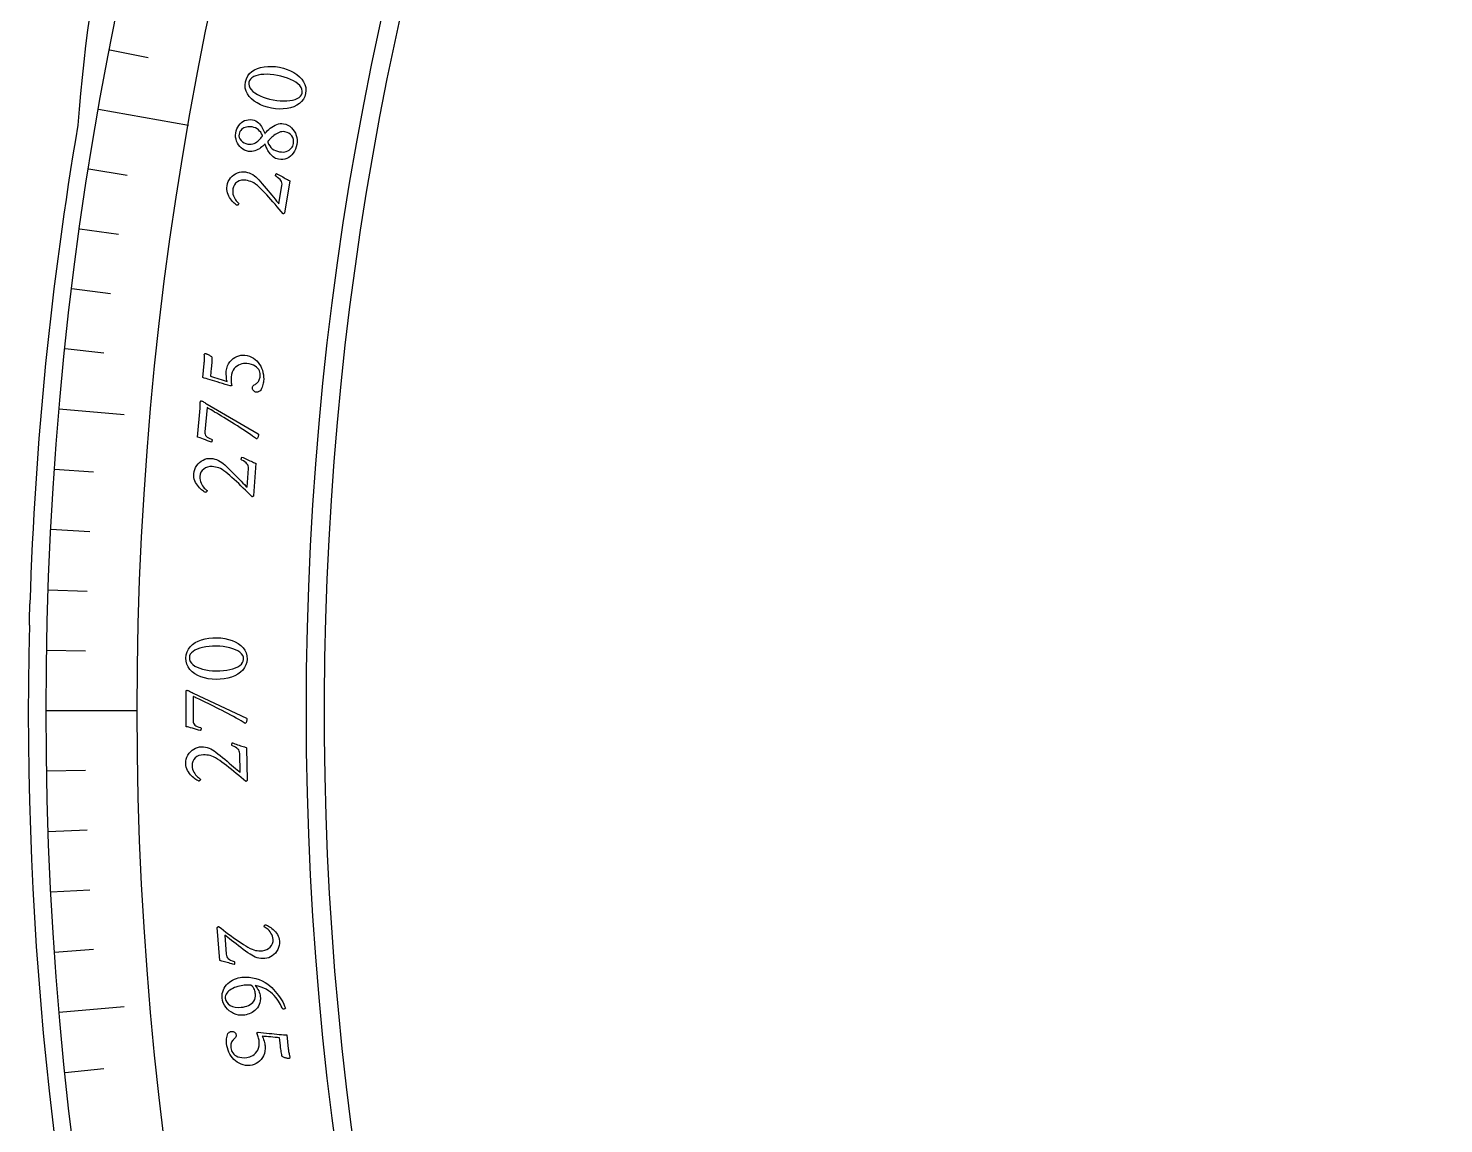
# Model space of a CAD drawing. Header units: millimetres. Extents: x -78 to 78, y -78 to 97.
# Drawn here: x -78 to -46.28, y -9.26 to 15.29 of the extents above; entities that cross this region are included whole.
import ezdxf

# ---------------------------------------------------------------- set-up
doc = ezdxf.new("R2010")
doc.units = ezdxf.units.MM
for name, color, linetype in [('CUT_INNER', 6, 'Continuous'), ('CUT_OUTER', 1, 'Continuous'), ('ENGRAVE', 7, 'Continuous'), ('ENGRAVE_FINE', 8, 'Continuous'), ('TEXT', 5, 'Continuous')]:
    doc.layers.add(name, color=color, linetype=linetype)

msp = doc.modelspace()

# ---------------------------------------------------------------- linework, layer by layer
at = {"layer": 'CUT_INNER'}
msp.add_arc((0.0001, -0.0002), 71.3699, 92.272579, 352.617363, dxfattribs=at)
at = {"layer": 'CUT_OUTER'}
msp.add_lwpolyline([(-77.9765, 1.9142), (-77.9706, 2.1291), (-77.9724, 2.1606), (-77.9724, 2.1699), (-77.9673, 2.2485), (-77.9633, 2.3926)], dxfattribs=at)
for centre, radius, start, end in [((-41.6613, 10.5872), 35.3176, 157.41728, 175.8816), ((-0.0739, 0.0048), 77.926, 170.308112, 178.244025), ((-0.0002, -0.0002), 77.9998, 178.593623, 0.21968)]:
    msp.add_arc(centre, radius, start, end, dxfattribs=at)
at = {"layer": 'ENGRAVE'}
for points in [[(-76.4232, 13.4755), (-74.4122, 13.1209)], [(-77.3069, 6.7635), (-75.8539, 6.6364)], [(-77.6022, 0), (-75.5602, 0)], [(-77.3069, -6.7635), (-75.8539, -6.6364)]]:
    msp.add_lwpolyline(points, dxfattribs=at)
for radius in [77.6022, 75.5602, 71.7678]:
    msp.add_circle((0, 0), radius, dxfattribs=at)
at = {"layer": 'ENGRAVE_FINE'}
for points in [[(-76.1764, 14.8072), (-75.3173, 14.6402)], [(-76.6468, 12.1397), (-75.7824, 12.0028)], [(-76.847, 10.8001), (-75.9803, 10.6783)], [(-77.0238, 9.4573), (-76.1551, 9.3507)], [(-77.1771, 8.1116), (-76.3067, 8.0202)], [(-77.4132, 5.4133), (-76.5401, 5.3522)], [(-77.4958, 4.0614), (-76.6219, 4.0156)], [(-77.5549, 2.7083), (-76.6803, 2.6777)], [(-77.5904, 1.3543), (-76.7154, 1.3391)], [(-77.5904, -1.3543), (-76.7154, -1.3391)], [(-77.5549, -2.7083), (-76.6803, -2.6777)], [(-77.4958, -4.0614), (-76.6219, -4.0156)], [(-77.4132, -5.4133), (-76.5401, -5.3522)], [(-77.1771, -8.1116), (-76.3067, -8.0202)]]:
    msp.add_lwpolyline(points, dxfattribs=at)
at = {"layer": 'TEXT'}
for points in [[(-73.1332, 14.0891), (-73.1135, 14.16), (-73.0834, 14.2227), (-73.0429, 14.2773), (-72.992, 14.3238), (-72.9327, 14.3623), (-72.8669, 14.393), (-72.7948, 14.416), (-72.7162, 14.4311), (-72.6333, 14.4387), (-72.5482, 14.4389), (-72.4607, 14.4317), (-72.3709, 14.4173), (-72.2824, 14.3961), (-72.1989, 14.3691), (-72.1204, 14.3361), (-72.0467, 14.2971), (-71.9798, 14.253), (-71.9216, 14.2044), (-71.8721, 14.1513), (-71.8311, 14.0938), (-71.8008, 14.0325), (-71.7832, 13.968), (-71.7782, 13.9004), (-71.7858, 13.8296), (-71.8047, 13.7628), (-71.8342, 13.703), (-71.8745, 13.6502), (-71.9254, 13.6043), (-71.9849, 13.5656), (-72.0508, 13.5342), (-72.123, 13.5102), (-72.2015, 13.4935), (-72.2845, 13.4842), (-72.3698, 13.4824), (-72.4574, 13.4881), (-72.5474, 13.5013), (-72.6361, 13.5213), (-72.7199, 13.5474), (-72.7989, 13.5796), (-72.8729, 13.6178), (-72.9401, 13.6616), (-72.9985, 13.7103), (-73.048, 13.7637), (-73.0887, 13.8221), (-73.1186, 13.8844), (-73.1361, 13.9496), (-73.1409, 14.0179), (-73.1332, 14.0891)], [(-73.054, 14.0851), (-73.0572, 14.0413), (-73.0498, 13.9986), (-73.0317, 13.9572), (-73.0029, 13.917), (-72.9651, 13.8785), (-72.9197, 13.8425), (-72.8667, 13.8089), (-72.8062, 13.7776), (-72.7397, 13.7494), (-72.6686, 13.7248), (-72.5929, 13.7038), (-72.5127, 13.6864), (-72.4325, 13.6735), (-72.3548, 13.6655), (-72.2797, 13.6624), (-72.2072, 13.6642), (-72.139, 13.6707), (-72.0771, 13.6814), (-72.0214, 13.6965), (-71.972, 13.716), (-71.9305, 13.7397), (-71.8988, 13.7676), (-71.8768, 13.7996), (-71.8646, 13.8359), (-71.8611, 13.8818), (-71.8689, 13.9258), (-71.8878, 13.9678), (-71.9179, 14.0078), (-71.9575, 14.0456), (-72.0048, 14.081), (-72.0598, 14.1139), (-72.1224, 14.1443), (-72.1908, 14.1718), (-72.2629, 14.196), (-72.3387, 14.217), (-72.4182, 14.2346), (-72.4989, 14.2483), (-72.5763, 14.2571), (-72.6504, 14.2608), (-72.7212, 14.2595), (-72.7873, 14.2534), (-72.8473, 14.2427), (-72.9013, 14.2274), (-72.9492, 14.2075), (-72.9894, 14.1833), (-73.0203, 14.1548), (-73.0418, 14.122), (-73.054, 14.0851)], [(-73.3489, 12.9446), (-73.3383, 12.9911), (-73.3235, 13.0347), (-73.3045, 13.0754), (-73.2812, 13.1132), (-73.2542, 13.1473), (-73.2239, 13.1767), (-73.1902, 13.2014), (-73.1532, 13.2214), (-73.1132, 13.2357), (-73.0705, 13.2434), (-73.0251, 13.2444), (-72.9771, 13.2388), (-72.9381, 13.2292), (-72.9027, 13.2152), (-72.8708, 13.1969), (-72.8425, 13.1742), (-72.8172, 13.1485), (-72.7944, 13.1212), (-72.7741, 13.0922), (-72.7564, 13.0617), (-72.7406, 13.0308), (-72.7263, 13.0008), (-72.7134, 12.9719), (-72.7021, 12.9439), (-72.7006, 12.9378), (-72.698, 12.9354), (-72.6942, 12.9367), (-72.6892, 12.9416), (-72.6649, 12.9706), (-72.6379, 12.999), (-72.6083, 13.0267), (-72.576, 13.0537), (-72.5418, 13.079), (-72.5065, 13.1012), (-72.4701, 13.1204), (-72.4325, 13.1367), (-72.3944, 13.1487), (-72.3565, 13.1553), (-72.3187, 13.1566), (-72.2811, 13.1524), (-72.2305, 13.1396), (-72.1838, 13.1203), (-72.1411, 13.0946), (-72.1023, 13.0624), (-72.0681, 13.0252), (-72.0391, 12.9845), (-72.0153, 12.9401), (-71.9966, 12.8922), (-71.9838, 12.8422), (-71.9772, 12.7915), (-71.977, 12.7401), (-71.983, 12.6881), (-71.9954, 12.6335), (-72.0126, 12.5829), (-72.0345, 12.5363), (-72.0613, 12.4937), (-72.0922, 12.4559), (-72.1265, 12.4237), (-72.1643, 12.3972), (-72.2055, 12.3764), (-72.2494, 12.3617), (-72.2952, 12.3537), (-72.3428, 12.3523), (-72.3924, 12.3576), (-72.4257, 12.3652), (-72.4567, 12.3763), (-72.4855, 12.3909), (-72.512, 12.409), (-72.5364, 12.4297), (-72.5589, 12.4519), (-72.5794, 12.4758), (-72.598, 12.5013), (-72.6147, 12.5276), (-72.6299, 12.5537), (-72.6434, 12.5797), (-72.6552, 12.6056), (-72.6657, 12.6302), (-72.6753, 12.6526), (-72.6838, 12.6728), (-72.6913, 12.6907), (-72.6938, 12.6945), (-72.6965, 12.6961), (-72.6992, 12.6954), (-72.7021, 12.6926), (-72.7202, 12.673), (-72.7414, 12.653), (-72.7655, 12.6325), (-72.7925, 12.6116), (-72.822, 12.5915), (-72.8531, 12.5736), (-72.8859, 12.558), (-72.9203, 12.5446), (-72.9561, 12.5347), (-72.9927, 12.5294), (-73.0301, 12.529), (-73.0684, 12.5332), (-73.1122, 12.5439), (-73.1534, 12.5604), (-73.1919, 12.5827), (-73.2277, 12.6109), (-73.26, 12.6437), (-73.288, 12.6798), (-73.3117, 12.7192), (-73.331, 12.762), (-73.345, 12.8068), (-73.3527, 12.8522), (-73.3539, 12.8981), (-73.3489, 12.9446)], [(-73.2777, 12.9208), (-73.2799, 12.8835), (-73.2729, 12.8474), (-73.2569, 12.8128), (-73.2317, 12.7794), (-73.1997, 12.7499), (-73.1634, 12.7264), (-73.1227, 12.7091), (-73.0776, 12.6978), (-73.039, 12.6936), (-73.0026, 12.6946), (-72.9685, 12.7008), (-72.9367, 12.7124), (-72.9071, 12.7276), (-72.8798, 12.7451), (-72.8547, 12.7647), (-72.8318, 12.7865), (-72.8109, 12.8087), (-72.7916, 12.8295), (-72.7739, 12.849), (-72.7578, 12.867), (-72.7564, 12.8693), (-72.7552, 12.8721), (-72.7542, 12.8756), (-72.7534, 12.8796), (-72.7532, 12.8805), (-72.7531, 12.8812), (-72.753, 12.8816), (-72.753, 12.8817), (-72.7526, 12.8849), (-72.7525, 12.8878), (-72.7527, 12.8905), (-72.7532, 12.8929), (-72.7706, 12.9277), (-72.7912, 12.9598), (-72.815, 12.9891), (-72.8422, 13.0157), (-72.8727, 13.0387), (-72.9067, 13.0574), (-72.9443, 13.0717), (-72.9855, 13.0816), (-73.0166, 13.0855), (-73.0478, 13.0863), (-73.079, 13.0838), (-73.1102, 13.0782), (-73.1405, 13.0694), (-73.1687, 13.0575), (-73.1951, 13.0427), (-73.2194, 13.0248), (-73.2406, 13.0038), (-73.2574, 12.9795), (-73.2698, 12.9518), (-73.2777, 12.9208)], [(-72.0575, 12.7057), (-72.0529, 12.7551), (-72.0573, 12.8007), (-72.0706, 12.8426), (-72.0929, 12.8807), (-72.1229, 12.9136), (-72.1593, 12.9398), (-72.2022, 12.9593), (-72.2516, 12.9721), (-72.2837, 12.9756), (-72.3158, 12.9742), (-72.3477, 12.9682), (-72.3794, 12.9574), (-72.4105, 12.9433), (-72.4402, 12.9273), (-72.4686, 12.9093), (-72.4957, 12.8894), (-72.521, 12.8688), (-72.5442, 12.8487), (-72.5652, 12.8289), (-72.5841, 12.8096), (-72.6001, 12.7923), (-72.6128, 12.7786), (-72.6221, 12.7684), (-72.6279, 12.7618), (-72.6305, 12.7581), (-72.6325, 12.7549), (-72.6338, 12.752), (-72.6345, 12.7497), (-72.6349, 12.7467), (-72.6349, 12.7442), (-72.6346, 12.7422), (-72.6339, 12.7407), (-72.6131, 12.6956), (-72.5894, 12.656), (-72.5628, 12.6219), (-72.5334, 12.5933), (-72.5, 12.5695), (-72.4617, 12.5501), (-72.4185, 12.535), (-72.3704, 12.5241), (-72.3286, 12.519), (-72.2892, 12.5188), (-72.252, 12.5235), (-72.2173, 12.5329), (-72.1853, 12.5462), (-72.1565, 12.5623), (-72.131, 12.5814), (-72.1087, 12.6033), (-72.0899, 12.6273), (-72.0752, 12.6523), (-72.0644, 12.6784), (-72.0575, 12.7057)], [(-72.437, 12.0403), (-72.4121, 12.025), (-72.3855, 12.0091), (-72.3572, 11.9927), (-72.3272, 11.9757), (-72.2969, 11.9588), (-72.2677, 11.9427), (-72.2397, 11.9274), (-72.2127, 11.9127), (-72.1885, 11.8997), (-72.1685, 11.8889), (-72.1529, 11.8806), (-72.1416, 11.8746), (-72.2571, 11.1505), (-72.2601, 11.1476), (-72.2638, 11.1447), (-72.2682, 11.1417), (-72.2732, 11.1387), (-72.2784, 11.1361), (-72.283, 11.1345), (-72.2871, 11.1336), (-72.2906, 11.1337), (-72.3339, 11.1857), (-72.3781, 11.2384), (-72.4233, 11.292), (-72.4695, 11.3462), (-72.5161, 11.4004), (-72.5625, 11.4535), (-72.6088, 11.5055), (-72.655, 11.5565), (-72.7002, 11.6053), (-72.7437, 11.6508), (-72.7855, 11.6931), (-72.8257, 11.7321), (-72.8668, 11.769), (-72.9059, 11.7997), (-72.943, 11.8241), (-72.978, 11.8422), (-73.0126, 11.8561), (-73.0485, 11.8678), (-73.0854, 11.8774), (-73.1236, 11.8848), (-73.176, 11.889), (-73.2253, 11.8843), (-73.2718, 11.8706), (-73.3152, 11.8478), (-73.353, 11.8175), (-73.3823, 11.7813), (-73.4031, 11.7391), (-73.4155, 11.6908), (-73.4198, 11.6494), (-73.419, 11.6099), (-73.4132, 11.5724), (-73.4023, 11.5369), (-73.3883, 11.5039), (-73.373, 11.4738), (-73.3565, 11.4465), (-73.3386, 11.4221), (-73.3212, 11.401), (-73.306, 11.3836), (-73.2929, 11.3699), (-73.282, 11.3599), (-73.2839, 11.3534), (-73.2876, 11.3471), (-73.2931, 11.3409), (-73.3003, 11.3349), (-73.3078, 11.3297), (-73.314, 11.3261), (-73.3191, 11.3242), (-73.3229, 11.3239), (-73.3336, 11.3303), (-73.3472, 11.3402), (-73.3637, 11.3534), (-73.3831, 11.37), (-73.4041, 11.3897), (-73.4251, 11.4124), (-73.4462, 11.4381), (-73.4674, 11.4668), (-73.4876, 11.4977), (-73.5055, 11.5305), (-73.5212, 11.565), (-73.5346, 11.6013), (-73.5446, 11.6392), (-73.5498, 11.6784), (-73.5502, 11.7189), (-73.5457, 11.7608), (-73.5345, 11.8104), (-73.5174, 11.8567), (-73.4942, 11.8996), (-73.4651, 11.9391), (-73.4315, 11.9745), (-73.395, 12.0049), (-73.3555, 12.0303), (-73.3131, 12.0507), (-73.2691, 12.0654), (-73.2247, 12.0738), (-73.18, 12.0759), (-73.135, 12.0716), (-73.0908, 12.0622), (-73.0486, 12.049), (-73.0085, 12.0319), (-72.9703, 12.011), (-72.9341, 11.9869), (-72.8997, 11.96), (-72.8671, 11.9303), (-72.8363, 11.898), (-72.7965, 11.8527), (-72.7556, 11.8053), (-72.7134, 11.7556), (-72.67, 11.7037), (-72.6268, 11.6515), (-72.5849, 11.6008), (-72.5444, 11.5516), (-72.5054, 11.504), (-72.4689, 11.4595), (-72.4361, 11.4198), (-72.4072, 11.3848), (-72.3821, 11.3546), (-72.3155, 11.771), (-72.3132, 11.8011), (-72.3162, 11.8293), (-72.3247, 11.8554), (-72.3387, 11.8795), (-72.358, 11.9027), (-72.3827, 11.9261), (-72.4127, 11.9498), (-72.4481, 11.9736), (-72.4532, 11.9777), (-72.4564, 11.9833), (-72.4577, 11.9906), (-72.4571, 11.9994), (-72.4562, 12.0031), (-72.4546, 12.0078), (-72.4522, 12.0135), (-72.4492, 12.0202), (-72.4459, 12.0268), (-72.4428, 12.0324), (-72.4398, 12.0369), (-72.437, 12.0403)], [(-73.5621, 7.6077), (-73.5522, 7.6682), (-73.5358, 7.7233), (-73.5127, 7.7727), (-73.4831, 7.8167), (-73.4487, 7.8551), (-73.411, 7.888), (-73.3703, 7.9155), (-73.3264, 7.9376), (-73.281, 7.9538), (-73.2355, 7.964), (-73.19, 7.9681), (-73.1445, 7.9662), (-73.0919, 7.9575), (-73.0425, 7.9433), (-72.9963, 7.9235), (-72.9533, 7.8983), (-72.9137, 7.8685), (-72.8778, 7.8354), (-72.8455, 7.7989), (-72.8169, 7.7589), (-72.792, 7.7163), (-72.771, 7.6719), (-72.7538, 7.6255), (-72.7406, 7.5773), (-72.7313, 7.528), (-72.7261, 7.4787), (-72.725, 7.4293), (-72.728, 7.3797), (-72.731, 7.358), (-72.7357, 7.3339), (-72.7421, 7.3073), (-72.7503, 7.2784), (-72.7601, 7.249), (-72.7716, 7.2214), (-72.7846, 7.1953), (-72.7993, 7.1709), (-72.8041, 7.1665), (-72.8112, 7.1612), (-72.8206, 7.155), (-72.8322, 7.148), (-72.8451, 7.1416), (-72.8579, 7.1374), (-72.8709, 7.1354), (-72.8839, 7.1356), (-72.9054, 7.1394), (-72.9245, 7.1464), (-72.941, 7.1566), (-72.955, 7.1699), (-72.966, 7.1851), (-72.9734, 7.2009), (-72.9771, 7.2173), (-72.9772, 7.2344), (-72.973, 7.2547), (-72.9649, 7.2722), (-72.9528, 7.2871), (-72.9367, 7.2992), (-72.9191, 7.3101), (-72.9025, 7.3212), (-72.8867, 7.3325), (-72.8719, 7.3441), (-72.8563, 7.3585), (-72.8428, 7.3747), (-72.8315, 7.3926), (-72.8223, 7.4122), (-72.8149, 7.4326), (-72.8091, 7.4531), (-72.8047, 7.4736), (-72.8018, 7.4941), (-72.8009, 7.5225), (-72.8039, 7.5514), (-72.8107, 7.5808), (-72.8215, 7.6108), (-72.837, 7.6402), (-72.8578, 7.6679), (-72.884, 7.6938), (-72.9155, 7.718), (-72.9531, 7.7392), (-72.9973, 7.7562), (-73.0481, 7.769), (-73.1056, 7.7776), (-73.1397, 7.7791), (-73.1751, 7.7765), (-73.2115, 7.7697), (-73.2491, 7.7588), (-73.2861, 7.7431), (-73.3209, 7.7221), (-73.3536, 7.6958), (-73.384, 7.6641), (-73.4105, 7.6263), (-73.4313, 7.5815), (-73.4463, 7.5298), (-73.4555, 7.4711), (-73.4568, 7.4521), (-73.4572, 7.43), (-73.4566, 7.4048), (-73.4552, 7.3764), (-73.4528, 7.3485), (-73.4497, 7.3247), (-73.4457, 7.3049), (-73.4409, 7.2891), (-73.4418, 7.286), (-73.4439, 7.2831), (-73.4473, 7.2805), (-73.4518, 7.2781), (-73.457, 7.2762), (-73.4623, 7.275), (-73.4676, 7.2745), (-73.473, 7.2747), (-73.5315, 7.2926), (-73.59, 7.3106), (-73.6485, 7.3285), (-73.707, 7.3465), (-73.7645, 7.3642), (-73.82, 7.3812), (-73.8735, 7.3977), (-73.925, 7.4136), (-73.9732, 7.4284), (-74.0168, 7.4414), (-74.0557, 7.4527), (-74.09, 7.4624), (-74.0575, 7.7789), (-74.0554, 7.801), (-74.0539, 7.8235), (-74.0528, 7.8463), (-74.0523, 7.8694), (-74.0522, 7.8918), (-74.0524, 7.9122), (-74.0529, 7.9308), (-74.0538, 7.9474), (-74.0548, 7.9611), (-74.0554, 7.9709), (-74.0558, 7.9768), (-74.0559, 7.9787), (-74.0523, 7.9837), (-74.0489, 7.9882), (-74.0458, 7.9924), (-74.0431, 7.9962), (-74.0403, 7.9993), (-74.037, 8.0014), (-74.0334, 8.0025), (-74.0292, 8.0025), (-74.0248, 8.0015), (-74.0178, 7.9993), (-74.0084, 7.9959), (-73.9965, 7.9912), (-73.983, 7.9854), (-73.969, 7.9788), (-73.9544, 7.9713), (-73.9392, 7.9628), (-73.9243, 7.9537), (-73.9105, 7.9439), (-73.8979, 7.9336), (-73.8864, 7.9228), (-73.8867, 7.8995), (-73.8873, 7.8741), (-73.888, 7.8464), (-73.889, 7.8166), (-73.8905, 7.7843), (-73.8928, 7.7494), (-73.8959, 7.7118), (-73.8998, 7.6714), (-73.9182, 7.4916), (-73.8713, 7.4769), (-73.8239, 7.4624), (-73.7761, 7.448), (-73.7279, 7.4336), (-73.68, 7.4194), (-73.6334, 7.4051), (-73.5881, 7.3908), (-73.544, 7.3765), (-73.5499, 7.4009), (-73.5549, 7.4286), (-73.5588, 7.4597), (-73.5617, 7.4941), (-73.5635, 7.5282), (-73.5641, 7.5585), (-73.5637, 7.585), (-73.5621, 7.6077)], [(-74.1512, 6.7801), (-74.1494, 6.8015), (-74.148, 6.8237), (-74.1469, 6.8467), (-74.1461, 6.8707), (-74.1456, 6.8925), (-74.145, 6.9094), (-74.1445, 6.9213), (-74.1441, 6.9282), (-74.1423, 6.9338), (-74.1383, 6.9376), (-74.1319, 6.9395), (-74.1233, 6.9395), (-74.1115, 6.9372), (-74.098, 6.9322), (-74.0826, 6.9245), (-74.0654, 6.9142), (-74.047, 6.9023), (-74.0279, 6.8902), (-74.0082, 6.8777), (-73.9878, 6.8648), (-72.8447, 6.1989), (-72.8422, 6.1949), (-72.8406, 6.1898), (-72.8398, 6.1838), (-72.84, 6.1767), (-72.8418, 6.1642), (-72.8453, 6.1505), (-72.8503, 6.1355), (-72.8569, 6.1194), (-72.8644, 6.1047), (-72.8719, 6.0945), (-72.8794, 6.0886), (-72.887, 6.087), (-72.9281, 6.1184), (-72.9735, 6.1515), (-73.0231, 6.1864), (-73.0769, 6.223), (-73.1336, 6.2608), (-73.1919, 6.2993), (-73.2518, 6.3383), (-73.3132, 6.3779), (-73.3752, 6.4174), (-73.4367, 6.4562), (-73.4976, 6.4941), (-73.5581, 6.5312), (-73.617, 6.567), (-73.6732, 6.6009), (-73.7267, 6.633), (-73.7774, 6.6632), (-73.8243, 6.691), (-73.8662, 6.716), (-73.9033, 6.738), (-73.9353, 6.7571), (-73.9612, 6.7725), (-73.9797, 6.7836), (-73.9908, 6.7902), (-73.9945, 6.7924), (-74.0425, 6.2477), (-74.0426, 6.2176), (-74.0374, 6.1909), (-74.0271, 6.1676), (-74.0115, 6.1478), (-73.9904, 6.13), (-73.9635, 6.1129), (-73.9308, 6.0963), (-73.8923, 6.0805), (-73.8868, 6.0775), (-73.8831, 6.072), (-73.8813, 6.0638), (-73.8814, 6.0531), (-73.882, 6.0494), (-73.8832, 6.0447), (-73.885, 6.0391), (-73.8874, 6.0326), (-73.8902, 6.0262), (-73.8928, 6.0206), (-73.8954, 6.0161), (-73.8978, 6.0125), (-73.9404, 6.0301), (-73.9834, 6.0474), (-74.0268, 6.0642), (-74.0706, 6.0808), (-74.1123, 6.096), (-74.149, 6.1091), (-74.1809, 6.1199), (-74.2079, 6.1286)], [(-73.2108, 5.6812), (-73.1846, 5.6681), (-73.1568, 5.6546), (-73.1271, 5.6407), (-73.0957, 5.6264), (-73.0641, 5.6123), (-73.0336, 5.5987), (-73.0043, 5.5859), (-72.9762, 5.5736), (-72.9509, 5.5627), (-72.9301, 5.5538), (-72.9138, 5.5468), (-72.902, 5.5419), (-72.9539, 4.8104), (-72.9567, 4.8073), (-72.9601, 4.8041), (-72.9642, 4.8007), (-72.969, 4.7973), (-72.9739, 4.7943), (-72.9784, 4.7922), (-72.9823, 4.791), (-72.9858, 4.7908), (-73.0335, 4.8388), (-73.0822, 4.8875), (-73.1319, 4.9369), (-73.1826, 4.9869), (-73.2337, 5.0368), (-73.2846, 5.0856), (-73.3353, 5.1334), (-73.3857, 5.1802), (-73.435, 5.2249), (-73.4823, 5.2665), (-73.5277, 5.3049), (-73.5711, 5.3403), (-73.6153, 5.3735), (-73.6569, 5.4006), (-73.6959, 5.4217), (-73.7324, 5.4367), (-73.7681, 5.4475), (-73.8048, 5.4561), (-73.8425, 5.4624), (-73.8812, 5.4664), (-73.9337, 5.4661), (-73.9825, 5.4571), (-74.0275, 5.4393), (-74.0688, 5.4129), (-74.1038, 5.3794), (-74.1299, 5.3408), (-74.1469, 5.2969), (-74.1551, 5.2478), (-74.1557, 5.2061), (-74.1515, 5.1668), (-74.1424, 5.13), (-74.1285, 5.0956), (-74.1117, 5.0639), (-74.0938, 5.0352), (-74.0749, 5.0095), (-74.055, 4.9868), (-74.0358, 4.9673), (-74.0191, 4.9513), (-74.005, 4.9387), (-73.9933, 4.9297), (-73.9946, 4.9231), (-73.9977, 4.9165), (-74.0026, 4.9098), (-74.0092, 4.9032), (-74.0162, 4.8974), (-74.0222, 4.8933), (-74.0271, 4.8909), (-74.0309, 4.8903), (-74.042, 4.8958), (-74.0564, 4.9044), (-74.074, 4.9161), (-74.0948, 4.9309), (-74.1174, 4.9488), (-74.1404, 4.9696), (-74.1636, 4.9933), (-74.1873, 5.02), (-74.21, 5.0491), (-74.2307, 5.0802), (-74.2494, 5.1132), (-74.2659, 5.1482), (-74.2792, 5.185), (-74.2877, 5.2237), (-74.2916, 5.264), (-74.2909, 5.3061), (-74.2841, 5.3565), (-74.271, 5.4041), (-74.2517, 5.4489), (-74.2261, 5.4908), (-74.1957, 5.529), (-74.162, 5.5624), (-74.1249, 5.5911), (-74.0844, 5.6152), (-74.0419, 5.6337), (-73.9984, 5.6459), (-73.954, 5.6518), (-73.9088, 5.6515), (-73.864, 5.646), (-73.8208, 5.6365), (-73.7793, 5.623), (-73.7395, 5.6055), (-73.7013, 5.5846), (-73.6647, 5.5608), (-73.6296, 5.5341), (-73.5961, 5.5046), (-73.5526, 5.463), (-73.5076, 5.4193), (-73.4613, 5.3735), (-73.4136, 5.3256), (-73.3659, 5.2773), (-73.3198, 5.2305), (-73.2752, 5.185), (-73.2321, 5.141), (-73.1918, 5.0998), (-73.1558, 5.0631), (-73.1239, 5.0308), (-73.0962, 5.0028), (-73.0662, 5.4235), (-73.0665, 5.4537), (-73.072, 5.4815), (-73.0828, 5.5067), (-73.0988, 5.5296), (-73.12, 5.551), (-73.1467, 5.5722), (-73.1786, 5.5931), (-73.216, 5.6138), (-73.2214, 5.6174), (-73.2251, 5.6227), (-73.227, 5.6298), (-73.2272, 5.6387), (-73.2266, 5.6425), (-73.2254, 5.6473), (-73.2236, 5.6532), (-73.2211, 5.6601), (-73.2184, 5.667), (-73.2158, 5.6728), (-73.2132, 5.6775), (-73.2108, 5.6812)], [(-74.4687, 1.1757), (-74.4616, 1.2488), (-74.4429, 1.3158), (-74.4125, 1.3767), (-74.3704, 1.4313), (-74.3187, 1.4795), (-74.2592, 1.5212), (-74.1922, 1.5563), (-74.1174, 1.5848), (-74.0371, 1.6067), (-73.9533, 1.6216), (-73.8659, 1.6298), (-73.775, 1.6311), (-73.6842, 1.6257), (-73.5972, 1.6136), (-73.5141, 1.5947), (-73.4348, 1.5691), (-73.3613, 1.5373), (-73.2955, 1.4995), (-73.2375, 1.4559), (-73.1872, 1.4063), (-73.1467, 1.3512), (-73.1182, 1.2908), (-73.1015, 1.2251), (-73.0967, 1.154), (-73.1037, 1.0849), (-73.1224, 1.0209), (-73.1529, 0.9619), (-73.1951, 0.9079), (-73.2469, 0.8594), (-73.3063, 0.8171), (-73.3733, 0.7809), (-73.4477, 0.7508), (-73.5278, 0.7273), (-73.6115, 0.7107), (-73.6988, 0.7011), (-73.7897, 0.6985), (-73.8805, 0.7028), (-73.9676, 0.7139), (-74.0509, 0.7319), (-74.1305, 0.7567), (-74.2043, 0.7882), (-74.2702, 0.8259), (-74.3283, 0.87), (-74.3785, 0.9204), (-74.4188, 0.9765), (-74.4473, 1.0378), (-74.4639, 1.1042), (-74.4687, 1.1757)], [(-74.39, 1.1854), (-74.3856, 1.1417), (-74.3708, 1.101), (-74.3458, 1.0633), (-74.3105, 1.0287), (-74.2666, 0.9974), (-74.2156, 0.9698), (-74.1576, 0.9459), (-74.0926, 0.9256), (-74.0222, 0.9094), (-73.9479, 0.8975), (-73.8697, 0.89), (-73.7877, 0.8868), (-73.7064, 0.888), (-73.6286, 0.8936), (-73.5541, 0.9036), (-73.4829, 0.918), (-73.4169, 0.9362), (-73.3578, 0.9575), (-73.3056, 0.9821), (-73.2603, 1.0098), (-73.2236, 1.0403), (-73.1972, 1.0733), (-73.1811, 1.1087), (-73.1754, 1.1465), (-73.18, 1.1924), (-73.1952, 1.2343), (-73.2212, 1.2724), (-73.2578, 1.3066), (-73.3033, 1.337), (-73.356, 1.3636), (-73.4159, 1.3864), (-73.4829, 1.4055), (-73.555, 1.4207), (-73.6302, 1.432), (-73.7084, 1.4395), (-73.7898, 1.4431), (-73.8717, 1.4426), (-73.9494, 1.4377), (-74.0231, 1.4285), (-74.0925, 1.4149), (-74.1565, 1.3974), (-74.2138, 1.3765), (-74.2643, 1.3521), (-74.308, 1.3242), (-74.3434, 1.2933), (-74.3689, 1.2599), (-74.3844, 1.2239), (-74.39, 1.1854)], [(-74.4599, 0.2916), (-74.4601, 0.3131), (-74.4606, 0.3353), (-74.4615, 0.3584), (-74.4628, 0.3822), (-74.4641, 0.4041), (-74.4651, 0.4209), (-74.4656, 0.4328), (-74.4658, 0.4397), (-74.4645, 0.4455), (-74.4608, 0.4496), (-74.4546, 0.4521), (-74.4461, 0.4529), (-74.4341, 0.4515), (-74.4202, 0.4477), (-74.4042, 0.4414), (-74.3862, 0.4326), (-74.3668, 0.4224), (-74.3468, 0.412), (-74.326, 0.4013), (-74.3046, 0.3903), (-73.1078, -0.1735), (-73.1049, -0.1773), (-73.1029, -0.1822), (-73.1016, -0.1882), (-73.1012, -0.1952), (-73.1019, -0.2078), (-73.1041, -0.2218), (-73.1078, -0.2371), (-73.113, -0.2538), (-73.1192, -0.269), (-73.1257, -0.2799), (-73.1327, -0.2864), (-73.1402, -0.2886), (-73.1839, -0.261), (-73.232, -0.232), (-73.2844, -0.2016), (-73.3412, -0.1697), (-73.401, -0.137), (-73.4624, -0.1038), (-73.5254, -0.0702), (-73.5901, -0.036), (-73.6553, -0.002), (-73.7199, 0.0312), (-73.784, 0.0636), (-73.8475, 0.0953), (-73.9092, 0.1258), (-73.9682, 0.1547), (-74.0242, 0.182), (-74.0774, 0.2077), (-74.1265, 0.2314), (-74.1705, 0.2525), (-74.2093, 0.2713), (-74.2429, 0.2875), (-74.2701, 0.3006), (-74.2894, 0.31), (-74.3011, 0.3156), (-74.305, 0.3175), (-74.3053, -0.2293), (-74.3027, -0.2593), (-74.2953, -0.2855), (-74.2829, -0.3078), (-74.2657, -0.3261), (-74.2431, -0.342), (-74.2148, -0.3568), (-74.1808, -0.3703), (-74.141, -0.3828), (-74.1353, -0.3852), (-74.1312, -0.3904), (-74.1287, -0.3984), (-74.1278, -0.4091), (-74.1281, -0.4129), (-74.1288, -0.4177), (-74.1302, -0.4234), (-74.1321, -0.43), (-74.1342, -0.4367), (-74.1363, -0.4424), (-74.1385, -0.4472), (-74.1407, -0.451), (-74.1846, -0.4372), (-74.2289, -0.4237), (-74.2736, -0.4107), (-74.3187, -0.398), (-74.3616, -0.3865), (-74.3993, -0.3767), (-74.432, -0.3686), (-74.4596, -0.3623)], [(-73.4273, -0.7212), (-73.4001, -0.732), (-73.3712, -0.743), (-73.3405, -0.7542), (-73.308, -0.7657), (-73.2752, -0.7771), (-73.2437, -0.7879), (-73.2133, -0.7981), (-73.1843, -0.8079), (-73.1581, -0.8165), (-73.1366, -0.8236), (-73.1198, -0.8291), (-73.1076, -0.833), (-73.0956, -1.5662), (-73.098, -1.5696), (-73.1012, -1.5731), (-73.105, -1.5768), (-73.1095, -1.5806), (-73.1141, -1.584), (-73.1183, -1.5865), (-73.1222, -1.588), (-73.1257, -1.5886), (-73.1773, -1.5449), (-73.2301, -1.5006), (-73.2839, -1.4558), (-73.3388, -1.4103), (-73.394, -1.3651), (-73.449, -1.3209), (-73.5036, -1.2777), (-73.5579, -1.2355), (-73.6109, -1.1953), (-73.6617, -1.158), (-73.7103, -1.1236), (-73.7565, -1.0922), (-73.8035, -1.063), (-73.8473, -1.0395), (-73.888, -1.022), (-73.9257, -1.0102), (-73.9622, -1.0025), (-73.9995, -0.9972), (-74.0376, -0.9942), (-74.0765, -0.9936), (-74.1288, -0.9985), (-74.1766, -1.0117), (-74.2199, -1.0333), (-74.2588, -1.0632), (-74.2907, -1.0996), (-74.3132, -1.1404), (-74.3264, -1.1856), (-74.3303, -1.2352), (-74.3273, -1.2768), (-74.3196, -1.3156), (-74.3074, -1.3515), (-74.2906, -1.3845), (-74.271, -1.4146), (-74.2507, -1.4416), (-74.2297, -1.4656), (-74.2079, -1.4865), (-74.187, -1.5043), (-74.169, -1.5188), (-74.1538, -1.53), (-74.1413, -1.538), (-74.1421, -1.5447), (-74.1446, -1.5516), (-74.1489, -1.5586), (-74.1549, -1.5658), (-74.1614, -1.5722), (-74.167, -1.5768), (-74.1716, -1.5796), (-74.1754, -1.5805), (-74.187, -1.576), (-74.2021, -1.5687), (-74.2206, -1.5586), (-74.2426, -1.5456), (-74.2667, -1.5298), (-74.2914, -1.5111), (-74.3166, -1.4895), (-74.3425, -1.4649), (-74.3677, -1.4379), (-74.391, -1.4088), (-74.4125, -1.3775), (-74.432, -1.3441), (-74.4484, -1.3085), (-74.4603, -1.2708), (-74.4677, -1.231), (-74.4707, -1.1889), (-74.4683, -1.1381), (-74.4594, -1.0896), (-74.444, -1.0433), (-74.4222, -0.9993), (-74.3952, -0.9587), (-74.3645, -0.9224), (-74.3301, -0.8905), (-74.2919, -0.8631), (-74.2511, -0.8409), (-74.2089, -0.825), (-74.1652, -0.8152), (-74.1201, -0.8116), (-74.075, -0.8132), (-74.0311, -0.8189), (-73.9886, -0.8287), (-73.9474, -0.8426), (-73.9076, -0.8601), (-73.869, -0.8806), (-73.8318, -0.9042), (-73.7958, -0.9307), (-73.7488, -0.9683), (-73.7002, -1.0079), (-73.6501, -1.0495), (-73.5984, -1.0931), (-73.5467, -1.137), (-73.4967, -1.1797), (-73.4483, -1.2211), (-73.4015, -1.2612), (-73.3578, -1.2987), (-73.3187, -1.3321), (-73.2841, -1.3616), (-73.2541, -1.387), (-73.2609, -0.9652), (-73.2638, -0.9352), (-73.2717, -0.908), (-73.2846, -0.8838), (-73.3025, -0.8625), (-73.3256, -0.8429), (-73.354, -0.8242), (-73.3876, -0.8061), (-73.4266, -0.7887), (-73.4324, -0.7857), (-73.4365, -0.7807), (-73.4391, -0.7738), (-73.44, -0.7649), (-73.4397, -0.7611), (-73.439, -0.7562), (-73.4377, -0.7502), (-73.4358, -0.7431), (-73.4337, -0.736), (-73.4316, -0.73), (-73.4295, -0.725), (-73.4273, -0.7212)], [(-73.3848, -5.6947), (-73.4126, -5.6857), (-73.4422, -5.6766), (-73.4736, -5.6674), (-73.5068, -5.6581), (-73.5403, -5.6488), (-73.5725, -5.64), (-73.6034, -5.6317), (-73.6331, -5.6238), (-73.6597, -5.6168), (-73.6816, -5.611), (-73.6988, -5.6066), (-73.7112, -5.6034), (-73.7637, -4.8638), (-73.7614, -4.8603), (-73.7584, -4.8566), (-73.7548, -4.8527), (-73.7505, -4.8487), (-73.746, -4.845), (-73.7419, -4.8423), (-73.7381, -4.8407), (-73.7347, -4.8399), (-73.6811, -4.8817), (-73.6263, -4.9239), (-73.5705, -4.9665), (-73.5134, -5.0095), (-73.456, -5.0521), (-73.3989, -5.0936), (-73.3421, -5.1339), (-73.2856, -5.1731), (-73.2305, -5.2103), (-73.1777, -5.2446), (-73.1273, -5.276), (-73.0793, -5.3046), (-73.0308, -5.3308), (-72.9857, -5.3514), (-72.944, -5.3664), (-72.9057, -5.3757), (-72.8688, -5.3811), (-72.8313, -5.3841), (-72.7931, -5.3847), (-72.7542, -5.383), (-72.7023, -5.375), (-72.6554, -5.3592), (-72.6134, -5.3354), (-72.5763, -5.3038), (-72.5465, -5.2664), (-72.5263, -5.2252), (-72.5155, -5.1803), (-72.5143, -5.1317), (-72.5195, -5.0912), (-72.5291, -5.0538), (-72.5431, -5.0193), (-72.5616, -4.9879), (-72.5825, -4.9594), (-72.604, -4.934), (-72.6262, -4.9115), (-72.649, -4.8921), (-72.6706, -4.8757), (-72.6892, -4.8623), (-72.705, -4.852), (-72.7177, -4.8447), (-72.7173, -4.8381), (-72.7151, -4.8313), (-72.7111, -4.8242), (-72.7054, -4.8168), (-72.6992, -4.8102), (-72.6938, -4.8055), (-72.6893, -4.8025), (-72.6856, -4.8014), (-72.6738, -4.8053), (-72.6584, -4.8118), (-72.6395, -4.8209), (-72.6169, -4.8326), (-72.5921, -4.847), (-72.5667, -4.8641), (-72.5405, -4.884), (-72.5135, -4.9068), (-72.4871, -4.9319), (-72.4624, -4.9592), (-72.4395, -4.9886), (-72.4183, -5.0201), (-72.4002, -5.0539), (-72.3864, -5.09), (-72.3769, -5.1283), (-72.3717, -5.169), (-72.3714, -5.2186), (-72.3776, -5.2663), (-72.3903, -5.3123), (-72.4095, -5.3564), (-72.434, -5.3977), (-72.4624, -5.4349), (-72.4949, -5.4682), (-72.5313, -5.4975), (-72.5706, -5.5218), (-72.6117, -5.5401), (-72.6547, -5.5525), (-72.6994, -5.559), (-72.7446, -5.5604), (-72.7887, -5.5577), (-72.8317, -5.5508), (-72.8737, -5.5397), (-72.9147, -5.525), (-72.9544, -5.5072), (-72.9931, -5.4863), (-73.0305, -5.4623), (-73.0798, -5.4279), (-73.1307, -5.3915), (-73.1832, -5.3531), (-73.2373, -5.3128), (-73.2914, -5.272), (-73.3437, -5.2322), (-73.3943, -5.1935), (-73.4432, -5.1558), (-73.4888, -5.1205), (-73.5296, -5.0889), (-73.5656, -5.0611), (-73.5968, -5.0371), (-73.5666, -5.4607), (-73.5618, -5.4907), (-73.5522, -5.5175), (-73.5378, -5.541), (-73.5186, -5.5613), (-73.4943, -5.5794), (-73.4648, -5.5964), (-73.43, -5.6123), (-73.39, -5.6272), (-73.384, -5.6298), (-73.3796, -5.6346), (-73.3766, -5.6413), (-73.3751, -5.6501), (-73.3751, -5.6539), (-73.3755, -5.6589), (-73.3764, -5.665), (-73.3777, -5.6722), (-73.3794, -5.6795), (-73.3811, -5.6856), (-73.3829, -5.6907), (-73.3848, -5.6947)], [(-72.8007, -6.4041), (-72.7986, -6.4571), (-72.802, -6.5062), (-72.811, -6.5513), (-72.8255, -6.5925), (-72.8443, -6.6299), (-72.8664, -6.6638), (-72.8916, -6.6941), (-72.92, -6.721), (-72.9505, -6.7447), (-72.9822, -6.7653), (-73.0149, -6.7828), (-73.0487, -6.7974), (-73.0824, -6.8091), (-73.1144, -6.8183), (-73.145, -6.8248), (-73.174, -6.8288), (-73.232, -6.8305), (-73.2886, -6.8249), (-73.3438, -6.8119), (-73.3976, -6.7914), (-73.4486, -6.7645), (-73.4951, -6.7323), (-73.5372, -6.6946), (-73.5747, -6.6515), (-73.6063, -6.6038), (-73.6305, -6.5522), (-73.6471, -6.4968), (-73.6562, -6.4375), (-73.6576, -6.3903), (-73.6535, -6.345), (-73.6439, -6.3016), (-73.6288, -6.2601), (-73.6091, -6.2208), (-73.5857, -6.1841), (-73.5586, -6.1501), (-73.5279, -6.1186), (-73.4943, -6.0899), (-73.4583, -6.0642), (-73.42, -6.0415), (-73.3794, -6.0218), (-73.3376, -6.0055), (-73.2956, -5.9928), (-73.2535, -5.9838), (-73.2112, -5.9785), (-73.1304, -5.9752), (-73.0514, -5.9785), (-72.9739, -5.9886), (-72.8982, -6.0052), (-72.8252, -6.0283), (-72.7565, -6.0577), (-72.6918, -6.0933), (-72.6312, -6.1351), (-72.5874, -6.1708), (-72.545, -6.2094), (-72.5039, -6.2509), (-72.4642, -6.2954), (-72.4264, -6.3416), (-72.3909, -6.3886), (-72.3578, -6.4362), (-72.3271, -6.4846), (-72.2993, -6.5326), (-72.2753, -6.5792), (-72.2548, -6.6243), (-72.2381, -6.6679), (-72.239, -6.6749), (-72.2432, -6.6808), (-72.2506, -6.6857), (-72.2613, -6.6895), (-72.2727, -6.6925), (-72.2824, -6.6947), (-72.2904, -6.6963), (-72.2967, -6.6971), (-72.3119, -6.6638), (-72.3293, -6.6284), (-72.3492, -6.591), (-72.3714, -6.5514), (-72.3964, -6.5108), (-72.4247, -6.4704), (-72.4562, -6.43), (-72.491, -6.3898), (-72.5294, -6.3509), (-72.5718, -6.3145), (-72.6182, -6.2805), (-72.6686, -6.2491), (-72.7234, -6.221), (-72.7833, -6.1975), (-72.848, -6.1783), (-72.9178, -6.1637), (-72.8938, -6.1908), (-72.8722, -6.2197), (-72.8531, -6.2505), (-72.8364, -6.2831), (-72.8226, -6.3158), (-72.812, -6.3468), (-72.8047, -6.3763), (-72.8007, -6.4041)], [(-73.0127, -6.1543), (-73.0304, -6.1537), (-73.0483, -6.1534), (-73.0665, -6.1535), (-73.085, -6.1538), (-73.1035, -6.1544), (-73.1221, -6.1553), (-73.1406, -6.1564), (-73.1591, -6.1579), (-73.1953, -6.1619), (-73.2321, -6.1678), (-73.2696, -6.1758), (-73.3078, -6.1857), (-73.3455, -6.1976), (-73.3817, -6.2114), (-73.4163, -6.2272), (-73.4495, -6.2449), (-73.4802, -6.2644), (-73.5075, -6.2858), (-73.5316, -6.3089), (-73.5524, -6.3339), (-73.5688, -6.3604), (-73.5797, -6.3884), (-73.5852, -6.4179), (-73.5851, -6.4489), (-73.5748, -6.4973), (-73.553, -6.5401), (-73.5196, -6.5771), (-73.4746, -6.6084), (-73.4212, -6.6324), (-73.3626, -6.6477), (-73.2988, -6.6542), (-73.2297, -6.6521), (-73.185, -6.6463), (-73.1423, -6.6373), (-73.1015, -6.6251), (-73.0627, -6.6096), (-73.0269, -6.5907), (-72.9952, -6.5683), (-72.9677, -6.5423), (-72.9444, -6.5127), (-72.9263, -6.4793), (-72.9145, -6.4419), (-72.9091, -6.4004), (-72.9101, -6.3548), (-72.913, -6.3316), (-72.9178, -6.3073), (-72.9244, -6.2819), (-72.9329, -6.2554), (-72.945, -6.2289), (-72.9623, -6.2032), (-72.9849, -6.1783), (-73.0127, -6.1543)], [(-72.6941, -7.5179), (-72.6914, -7.5785), (-72.6962, -7.6351), (-72.7084, -7.6877), (-72.7282, -7.7364), (-72.7539, -7.7808), (-72.7837, -7.8206), (-72.8176, -7.8559), (-72.8558, -7.8866), (-72.8967, -7.9121), (-72.939, -7.9317), (-72.9825, -7.9455), (-73.0274, -7.9534), (-73.0806, -7.9563), (-73.1319, -7.953), (-73.1813, -7.9436), (-73.2287, -7.9281), (-73.2738, -7.9074), (-73.3159, -7.8825), (-73.3552, -7.8534), (-73.3917, -7.8202), (-73.425, -7.7834), (-73.4549, -7.744), (-73.4813, -7.7018), (-73.5043, -7.6568), (-73.5236, -7.6101), (-73.5388, -7.5623), (-73.55, -7.5135), (-73.5571, -7.4638), (-73.5586, -7.4417), (-73.5588, -7.4169), (-73.5578, -7.3893), (-73.5556, -7.3589), (-73.5518, -7.3279), (-73.546, -7.2982), (-73.5383, -7.2698), (-73.5288, -7.2428), (-73.5249, -7.2374), (-73.519, -7.2308), (-73.511, -7.2229), (-73.5009, -7.2136), (-73.4896, -7.2048), (-73.4778, -7.1981), (-73.4655, -7.1936), (-73.4527, -7.1913), (-73.4308, -7.1909), (-73.4108, -7.1941), (-73.3926, -7.2009), (-73.3762, -7.2113), (-73.3625, -7.2241), (-73.3522, -7.2383), (-73.3453, -7.2538), (-73.3419, -7.2705), (-73.3419, -7.2913), (-73.3464, -7.3103), (-73.3553, -7.3273), (-73.3687, -7.3424), (-73.3838, -7.3567), (-73.3979, -7.3709), (-73.4111, -7.3853), (-73.4232, -7.3996), (-73.4357, -7.417), (-73.4456, -7.4357), (-73.4531, -7.4557), (-73.4582, -7.4769), (-73.4612, -7.4986), (-73.4628, -7.5201), (-73.4629, -7.5412), (-73.4615, -7.562), (-73.4566, -7.5902), (-73.4478, -7.6182), (-73.435, -7.6458), (-73.4182, -7.6732), (-73.397, -7.699), (-73.3709, -7.7219), (-73.3398, -7.7419), (-73.3039, -7.7591), (-73.2627, -7.7721), (-73.2159, -7.7795), (-73.1635, -7.7813), (-73.1056, -7.7776), (-73.0718, -7.7719), (-73.0379, -7.7619), (-73.0036, -7.7477), (-72.9692, -7.7292), (-72.9363, -7.7062), (-72.9066, -7.6785), (-72.8801, -7.6461), (-72.8568, -7.6091), (-72.8387, -7.5669), (-72.8275, -7.5192), (-72.8233, -7.4659), (-72.8261, -7.4071), (-72.8286, -7.3884), (-72.8326, -7.3668), (-72.8382, -7.3424), (-72.8452, -7.3152), (-72.8531, -7.2885), (-72.8609, -7.266), (-72.8687, -7.2475), (-72.8765, -7.2331), (-72.8762, -7.2299), (-72.8746, -7.2267), (-72.8719, -7.2235), (-72.8679, -7.2203), (-72.8631, -7.2174), (-72.8582, -7.2152), (-72.8531, -7.2137), (-72.8478, -7.2128), (-72.7869, -7.2188), (-72.726, -7.2247), (-72.6652, -7.2307), (-72.6043, -7.2366), (-72.5444, -7.2424), (-72.4867, -7.2479), (-72.431, -7.2533), (-72.3774, -7.2584), (-72.3272, -7.2631), (-72.282, -7.267), (-72.2416, -7.2702), (-72.206, -7.2726), (-72.1743, -7.5811), (-72.1718, -7.6026), (-72.1686, -7.6243), (-72.165, -7.6463), (-72.1607, -7.6684), (-72.1562, -7.6897), (-72.1517, -7.7091), (-72.1473, -7.7267), (-72.1429, -7.7423), (-72.1391, -7.7552), (-72.1364, -7.7643), (-72.1348, -7.7699), (-72.1343, -7.7717), (-72.1368, -7.7772), (-72.1392, -7.7822), (-72.1413, -7.7869), (-72.1432, -7.7911), (-72.1452, -7.7946), (-72.148, -7.7973), (-72.1513, -7.799), (-72.1554, -7.8), (-72.1599, -7.8), (-72.1672, -7.7993), (-72.1772, -7.798), (-72.1898, -7.7961), (-72.2041, -7.7934), (-72.2192, -7.7901), (-72.2351, -7.7859), (-72.2517, -7.7811), (-72.2683, -7.7755), (-72.2838, -7.7691), (-72.2982, -7.7619), (-72.3117, -7.7539), (-72.3163, -7.7316), (-72.3211, -7.7072), (-72.3261, -7.6806), (-72.3314, -7.6518), (-72.3366, -7.6206), (-72.3415, -7.5867), (-72.3462, -7.55), (-72.3505, -7.5106), (-72.3686, -7.3345), (-72.4175, -7.3298), (-72.4668, -7.3252), (-72.5166, -7.3208), (-72.5667, -7.3166), (-72.6164, -7.3122), (-72.6648, -7.3077), (-72.7121, -7.3028), (-72.7582, -7.2977), (-72.7475, -7.3201), (-72.7372, -7.346), (-72.7271, -7.3753), (-72.7174, -7.4081), (-72.7088, -7.4408), (-72.7021, -7.47), (-72.6972, -7.4957), (-72.6941, -7.5179)]]:
    msp.add_lwpolyline(points, close=True, dxfattribs=at)

doc.saveas('drawing.dxf')
